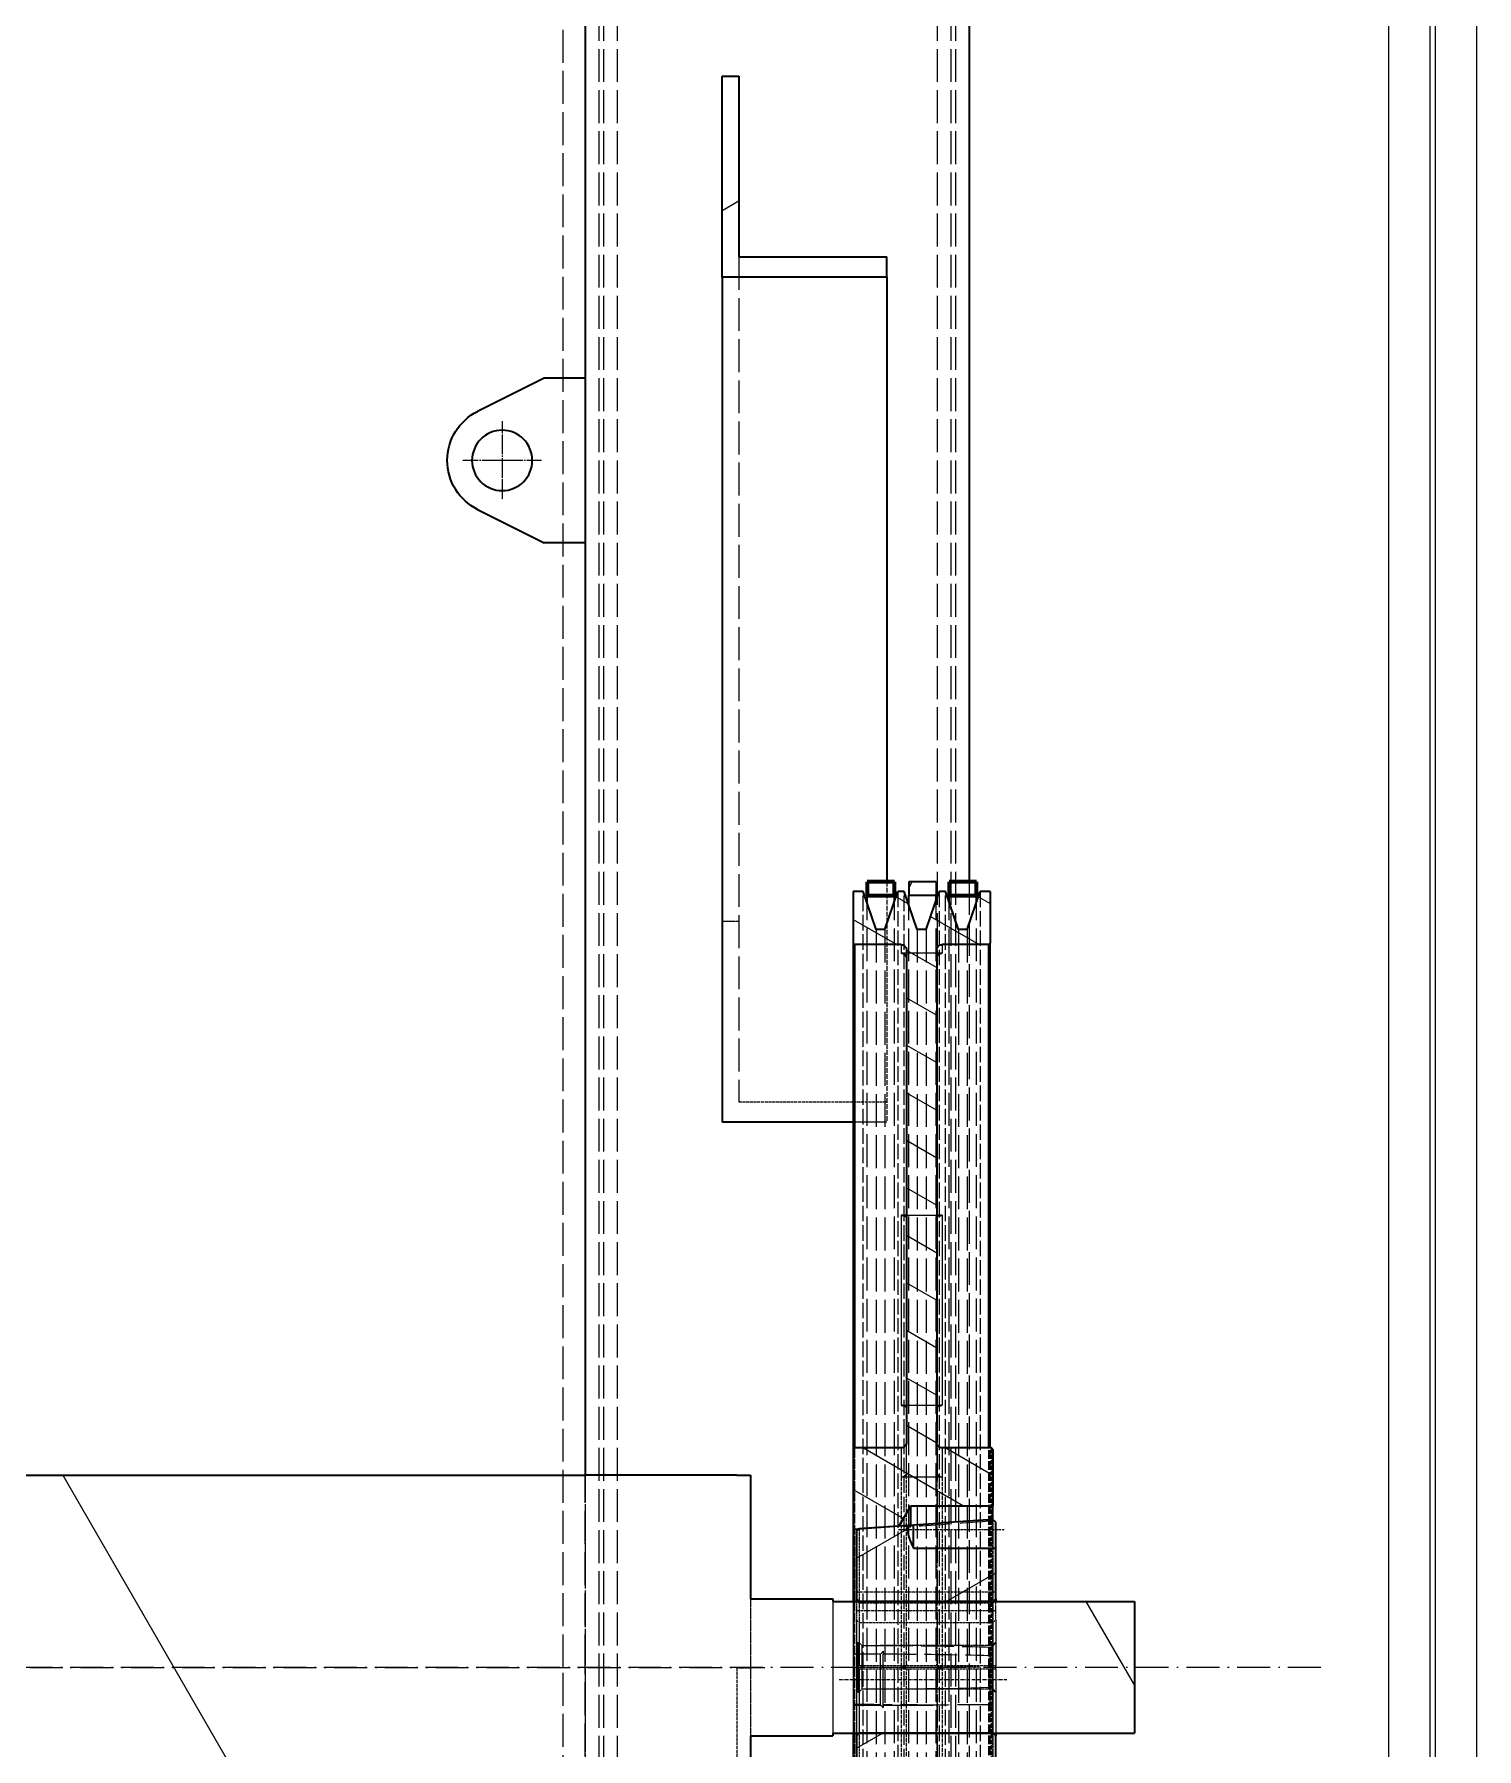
# Model space of a CAD drawing. Header units: millimetres. Extents: x 2376 to 31783, y 3878 to 24674.
# Drawn here: x 12939 to 13465, y 11640 to 12265 of the extents above; entities that cross this region are included whole.
import ezdxf

# ---------------------------------------------------------------- set-up
doc = ezdxf.new("R2010")
doc.units = ezdxf.units.MM
doc.linetypes.add('DASHDOT', pattern=[18.5, 12, -3, 0.5, -3])
doc.linetypes.add('DASHED', pattern=[15, 12, -3])

# ---------------------------------------------------------------- blocks, each defined once
blk = doc.blocks.new('A$C55E021B5')
at = {"color": 7, "lineweight": 35}
for p, q in [((580, 2140.5), (580, 1356.9)), ((720, 2070.5), (720, 1140.5)), ((670, 1577.38), (670, 1269.29))]:
    blk.add_line(p, q, dxfattribs=at)
at = {"color": 7, "linetype": 'DASHED', "lineweight": 13}
for p, q in [((585, 2140.5), (585, 0.5)), ((586.65, 2140.5), (586.65, 0.5)), ((591.64, 2140.5), (591.64, 0.5)), ((708.36, 2140.5), (708.36, 0.5)), ((713.35, 2140.5), (713.35, 0.5)), ((715, 2140.5), (715, 0.5)), ((728, 1070.5), (728, 2074.5)), ((720, 1070.5), (720, 1972.93)), ((720, 1968.48), (720, 172.52)), ((664, 1584.7), (664, 1276.61)), ((580, 1356.9), (580, 403.04)), ((592.04, 967.9), (592.04, 1350.23)), ((577.28, 967.91), (577.28, 1349.51)), ((587.28, 967.91), (587.28, 1349.26)), ((602.04, 967.9), (602.04, 1348.54)), ((607.19, 967.9), (607.19, 1349.77)), ((617.19, 967.9), (617.19, 1349)), ((580.73, 1339.5), (580.73, 801.5)), ((583.93, 1339.5), (583.93, 801.5)), ((595.73, 1339.5), (595.73, 801.5)), ((598.93, 1339.5), (598.93, 801.5)), ((610.73, 1339.5), (610.73, 801.5)), ((613.93, 1339.5), (613.93, 801.5)), ((720, 168.07), (720, 1070.5)), ((728, 66.5), (728, 1070.5))]:
    blk.add_line(p, q, dxfattribs=at)
at = {"color": 7, "lineweight": 35, "ltscale": 0.10987}
blk.add_line((664, 1650.62), (664, 1584.7), dxfattribs=at)
at = {"color": 7, "lineweight": 35, "ltscale": 0.01}
blk.add_line((670, 1650.62), (664, 1650.62), dxfattribs=at)
at = {"color": 7, "lineweight": 35, "ltscale": 0.122078}
blk.add_line((670, 1577.38), (670, 1650.62), dxfattribs=at)
at = {"color": 7, "lineweight": 13, "ltscale": 0.011547}
blk.add_line((670, 1601.66), (664, 1605.13), dxfattribs=at)
at = {"color": 7, "lineweight": 35, "ltscale": 0.012208}
blk.add_line((610, 1577.38), (610, 1584.7), dxfattribs=at)
at = {"color": 7, "lineweight": 35, "ltscale": 0.09}
blk.add_line((664, 1584.7), (610, 1584.7), dxfattribs=at)
at = {"color": 7, "lineweight": 35, "ltscale": 0.1}
blk.add_line((610, 1577.38), (670, 1577.38), dxfattribs=at)
at = {"color": 7, "lineweight": 35, "ltscale": 0.367477}
blk.add_line((610, 1577.38), (610, 1356.89), dxfattribs=at)
at = {"color": 7, "lineweight": 35, "ltscale": 0.025}
for p, q in [((720, 1540.5), (735, 1540.5)), ((720, 1480.5), (735, 1480.5))]:
    blk.add_line(p, q, dxfattribs=at)
at = {"color": 7, "linetype": 'DASHED', "lineweight": 13, "ltscale": 0.1}
blk.add_line((720, 1540.5), (720, 1480.5), dxfattribs=at)
at = {"color": 7, "lineweight": 35, "ltscale": 0.045137}
for p, q in [((735, 1540.5), (759.22, 1528.39)), ((759.22, 1492.61), (735, 1480.5))]:
    blk.add_line(p, q, dxfattribs=at)
at = {"color": 7, "linetype": 'DASHDOT', "lineweight": 13, "ltscale": 0.047667}
for p, q in [((750.28, 1524.8), (750.28, 1496.2)), ((735.98, 1510.5), (764.58, 1510.5))]:
    blk.add_line(p, q, dxfattribs=at)
at = {"color": 7, "lineweight": 35, "ltscale": 0.016666}
for p, q in [((577.28, 1356.9), (587.28, 1356.9)), ((607.19, 1356.89), (617.19, 1356.89)), ((577.28, 1351.9), (587.28, 1351.9)), ((607.19, 1351.89), (617.19, 1351.89))]:
    blk.add_line(p, q, dxfattribs=at)
at = {"color": 7, "lineweight": 35, "ltscale": 0.008333}
for p, q in [((577.28, 1356.9), (577.28, 1351.9)), ((587.28, 1356.9), (587.28, 1351.9)), ((592.04, 1356.89), (592.04, 1351.89)), ((602.04, 1356.89), (602.04, 1351.89))]:
    blk.add_line(p, q, dxfattribs=at)
at = {"color": 7, "lineweight": 140, "ltscale": 0.008333}
for p, q in [((577.28, 1351.9), (577.28, 1356.9)), ((587.28, 1356.9), (587.28, 1351.9))]:
    blk.add_line(p, q, dxfattribs=at)
at = {"color": 7, "lineweight": 140, "ltscale": 0.016666}
for p, q in [((577.28, 1356.9), (587.28, 1356.9)), ((607.19, 1356.89), (617.19, 1356.89)), ((587.28, 1351.9), (577.28, 1351.9)), ((617.19, 1351.89), (607.19, 1351.89))]:
    blk.add_line(p, q, dxfattribs=at)
at = {"color": 7, "lineweight": 35, "ltscale": 0.016667}
for p, q in [((592.04, 1356.89), (602.04, 1356.89)), ((592.04, 1351.89), (602.04, 1351.89))]:
    blk.add_line(p, q, dxfattribs=at)
at = {"color": 7, "lineweight": 13, "ltscale": 0.004374}
blk.add_line((602.04, 1354.62), (600.73, 1356.89), dxfattribs=at)
at = {"color": 7, "lineweight": 35, "ltscale": 0.008334}
for p, q in [((607.19, 1356.89), (607.19, 1351.89)), ((617.19, 1356.89), (617.19, 1351.89)), ((664.76, 1140.5), (659.76, 1140.5))]:
    blk.add_line(p, q, dxfattribs=at)
at = {"color": 7, "lineweight": 140, "ltscale": 0.008334}
for p, q in [((607.19, 1351.89), (607.19, 1356.89)), ((617.19, 1356.89), (617.19, 1351.89))]:
    blk.add_line(p, q, dxfattribs=at)
at = {"color": 7, "linetype": 'DASHED', "lineweight": 13, "ltscale": 0.146009}
blk.add_line((610, 1356.89), (610, 1269.29), dxfattribs=at)
at = {"color": 7, "lineweight": 35, "ltscale": 0.031333}
for p, q in [((572.33, 1353.3), (572.33, 1334.5)), ((622.33, 1353.3), (622.33, 1334.5))]:
    blk.add_line(p, q, dxfattribs=at)
at = {"color": 7, "lineweight": 35, "ltscale": 0.006083}
for p, q in [((572.33, 1353.3), (575.98, 1353.3)), ((618.68, 1353.3), (622.33, 1353.3))]:
    blk.add_line(p, q, dxfattribs=at)
at = {"color": 7, "lineweight": 13, "ltscale": 0.008252}
blk.add_line((576.61, 1351.45), (572.33, 1348.97), dxfattribs=at)
at = {"color": 7, "linetype": 'DASHED', "lineweight": 13, "ltscale": 0.471333}
for p, q in [((575.98, 1353.3), (575.98, 1070.5)), ((588.68, 1070.5), (588.68, 1353.3)), ((590.98, 1353.3), (590.98, 1070.5)), ((603.68, 1070.5), (603.68, 1353.3)), ((605.98, 1353.3), (605.98, 1070.5)), ((618.68, 1070.5), (618.68, 1353.3)), ((575.98, 1070.5), (575.98, 787.7)), ((588.68, 787.7), (588.68, 1070.5)), ((590.98, 1070.5), (590.98, 787.7)), ((603.68, 787.7), (603.68, 1070.5)), ((605.98, 1070.5), (605.98, 787.7)), ((618.68, 787.7), (618.68, 1070.5))]:
    blk.add_line(p, q, dxfattribs=at)
at = {"color": 7, "lineweight": 35, "ltscale": 0.024325}
for p, q in [((580.73, 1339.5), (575.98, 1353.3)), ((583.93, 1339.5), (588.68, 1353.3)), ((595.73, 1339.5), (590.98, 1353.3)), ((598.93, 1339.5), (603.68, 1353.3)), ((610.73, 1339.5), (605.98, 1353.3)), ((613.93, 1339.5), (618.68, 1353.3))]:
    blk.add_line(p, q, dxfattribs=at)
at = {"color": 7, "lineweight": 35, "ltscale": 0.003974}
blk.add_line((577.28, 1349.51), (577.28, 1351.9), dxfattribs=at)
at = {"color": 7, "lineweight": 35, "ltscale": 0.004389}
blk.add_line((587.28, 1349.26), (587.28, 1351.9), dxfattribs=at)
at = {"color": 7, "lineweight": 35, "ltscale": 0.003833}
for p, q in [((588.68, 1353.3), (590.98, 1353.3)), ((603.68, 1353.3), (605.98, 1353.3))]:
    blk.add_line(p, q, dxfattribs=at)
at = {"color": 7, "lineweight": 35, "ltscale": 0.002779}
blk.add_line((592.04, 1350.23), (592.04, 1351.89), dxfattribs=at)
at = {"color": 7, "lineweight": 35, "ltscale": 0.005583}
blk.add_line((602.04, 1348.54), (602.04, 1351.89), dxfattribs=at)
at = {"color": 7, "lineweight": 13, "ltscale": 0.008589}
blk.add_line((606.61, 1351.45), (602.15, 1348.87), dxfattribs=at)
at = {"color": 7, "lineweight": 35, "ltscale": 0.003532}
blk.add_line((607.19, 1349.77), (607.19, 1351.89), dxfattribs=at)
at = {"color": 7, "lineweight": 35, "ltscale": 0.004823}
blk.add_line((617.19, 1349), (617.19, 1351.89), dxfattribs=at)
at = {"color": 7, "lineweight": 13, "ltscale": 0.034078}
blk.add_line((594.1, 1344.22), (576.39, 1334), dxfattribs=at)
at = {"color": 7, "lineweight": 35, "ltscale": 0.005328}
for p, q in [((580.73, 1339.5), (583.93, 1339.5)), ((595.73, 1339.5), (598.93, 1339.5)), ((610.73, 1339.5), (613.93, 1339.5))]:
    blk.add_line(p, q, dxfattribs=at)
at = {"color": 7, "lineweight": 13, "ltscale": 0.030661}
blk.add_line((622.33, 1343.2), (606.39, 1334), dxfattribs=at)
at = {"color": 7, "linetype": 'DASHED', "lineweight": 13, "ltscale": 0.01}
blk.add_line((670, 1342.53), (664, 1342.53), dxfattribs=at)
at = {"color": 7, "lineweight": 35, "ltscale": 0.001178}
for p, q in [((572.83, 1334), (572.33, 1334.5)), ((621.83, 1334), (622.33, 1334.5)), ((571.33, 1150), (571.83, 1150.5)), ((622.33, 1150), (621.83, 1150.5))]:
    blk.add_line(p, q, dxfattribs=at)
at = {"color": 7, "lineweight": 35, "ltscale": 0.306667}
blk.add_line((572.33, 1150.5), (572.33, 1334.5), dxfattribs=at)
at = {"color": 7, "lineweight": 35, "ltscale": 0.028333}
for p, q in [((572.83, 1334), (589.83, 1334)), ((604.83, 1334), (621.83, 1334)), ((604.83, 1150.5), (621.83, 1150.5))]:
    blk.add_line(p, q, dxfattribs=at)
at = {"color": 7, "lineweight": 35, "ltscale": 0.305833}
for p, q in [((572.83, 1150.5), (572.83, 1334)), ((621.83, 1334), (621.83, 1150.5))]:
    blk.add_line(p, q, dxfattribs=at)
at = {"color": 7, "lineweight": 13, "ltscale": 0.00509}
for p, q in [((589.83, 1334), (589.83, 1330.95)), ((604.83, 1334), (604.83, 1330.95))]:
    blk.add_line(p, q, dxfattribs=at)
at = {"color": 7, "lineweight": 35, "ltscale": 0.299167}
for p, q in [((591.83, 1332), (591.83, 1152.5)), ((602.83, 1332), (602.83, 1152.5))]:
    blk.add_line(p, q, dxfattribs=at)
at = {"color": 7, "lineweight": 13, "ltscale": 0.02117}
for p, q in [((602.83, 1331.94), (591.83, 1325.59)), ((602.83, 1314.62), (591.83, 1308.27)), ((602.83, 1297.3), (591.83, 1290.95)), ((602.83, 1279.98), (591.83, 1273.63)), ((602.83, 1262.66), (591.83, 1256.31)), ((602.83, 1245.34), (591.83, 1238.99)), ((602.83, 1228.02), (591.83, 1221.67)), ((602.83, 1210.7), (591.83, 1204.35)), ((602.83, 1193.38), (591.83, 1187.03)), ((602.83, 1176.06), (591.83, 1169.7))]:
    blk.add_line(p, q, dxfattribs=at)
at = {"color": 7, "lineweight": 35, "ltscale": 0.3075}
blk.add_line((622.33, 1334.5), (622.33, 1150), dxfattribs=at)
at = {"color": 7, "linetype": 'DASHED', "lineweight": 13, "ltscale": 0.025}
for p, q in [((604.83, 1330.95), (589.83, 1330.95)), ((604.83, 1166.08), (589.83, 1166.08)), ((589.83, 1139.78), (604.83, 1139.78)), ((589.83, 1070.5), (604.83, 1070.5))]:
    blk.add_line(p, q, dxfattribs=at)
at = {"color": 7, "linetype": 'DASHED', "lineweight": 13, "ltscale": 0.09}
blk.add_line((664, 1276.61), (610, 1276.61), dxfattribs=at)
at = {"color": 7, "linetype": 'DASHED', "lineweight": 13, "ltscale": 0.020547}
blk.add_line((610, 1269.29), (622.33, 1269.29), dxfattribs=at)
at = {"color": 7, "lineweight": 35, "ltscale": 0.079453}
blk.add_line((622.33, 1269.29), (670, 1269.29), dxfattribs=at)
at = {"color": 7, "lineweight": 13, "ltscale": 0.11547}
for p, q in [((589.83, 1235.36), (589.83, 1166.08)), ((604.83, 1235.36), (604.83, 1166.08))]:
    blk.add_line(p, q, dxfattribs=at)
at = {"color": 7, "lineweight": 35, "ltscale": 0.003333}
for p, q in [((591.83, 1235.36), (589.83, 1235.36)), ((604.83, 1235.36), (602.83, 1235.36))]:
    blk.add_line(p, q, dxfattribs=at)
at = {"color": 7, "linetype": 'DASHED', "lineweight": 13, "ltscale": 0.018333}
blk.add_line((602.83, 1235.36), (591.83, 1235.36), dxfattribs=at)
at = {"color": 7, "linetype": 'DASHED', "lineweight": 13, "ltscale": 1.71661e-05}
blk.add_line((602.83, 1234.36), (602.83, 1234.35), dxfattribs=at)
at = {"color": 7, "linetype": 'DASHED', "lineweight": 13, "ltscale": 1.79291e-05}
blk.add_line((602.83, 1165.07), (602.83, 1165.08), dxfattribs=at)
at = {"color": 7, "lineweight": 13, "ltscale": 0.021177}
blk.add_line((602.83, 1158.74), (591.82, 1152.38), dxfattribs=at)
at = {"color": 7, "lineweight": 13, "ltscale": 0.033172}
blk.add_line((588.56, 1150.5), (571.33, 1140.55), dxfattribs=at)
at = {"color": 7, "linetype": 'DASHED', "lineweight": 13, "ltscale": 0.133333}
for p, q in [((571.83, 1070.5), (571.83, 1150.5)), ((621.83, 1150.5), (621.83, 1070.5)), ((571.83, 990.5), (571.83, 1070.5)), ((621.83, 1070.5), (621.83, 990.5))]:
    blk.add_line(p, q, dxfattribs=at)
at = {"color": 7, "lineweight": 35, "ltscale": 0.03}
blk.add_line((571.83, 1150.5), (589.83, 1150.5), dxfattribs=at)
at = {"color": 7, "linetype": 'DASHED', "lineweight": 13, "ltscale": 0.266666}
for p, q in [((572.33, 990.5), (572.33, 1150.5)), ((572.83, 990.5), (572.83, 1150.5)), ((621.83, 1150.5), (621.83, 990.5))]:
    blk.add_line(p, q, dxfattribs=at)
at = {"color": 7, "lineweight": 13, "ltscale": 0.070334}
blk.add_line((618.56, 1150.5), (582.02, 1129.4), dxfattribs=at)
at = {"color": 7, "linetype": 'DASHED', "lineweight": 13, "ltscale": 0.017863}
for p, q in [((589.83, 1150.5), (589.83, 1139.78)), ((604.83, 1150.5), (604.83, 1139.78)), ((571.33, 1065.18), (571.33, 1075.9))]:
    blk.add_line(p, q, dxfattribs=at)
at = {"color": 7, "linetype": 'DASHED', "lineweight": 13, "ltscale": 0.017363}
for p, q in [((591.83, 1152.5), (591.83, 1142.08)), ((602.83, 1142.08), (602.83, 1152.5))]:
    blk.add_line(p, q, dxfattribs=at)
at = {"color": 7, "lineweight": 35, "ltscale": 0.034333}
blk.add_line((571.33, 1150), (571.33, 1129.4), dxfattribs=at)
at = {"color": 7, "linetype": 'DASHED', "lineweight": 13, "ltscale": 0.265}
blk.add_line((622.33, 1150), (622.33, 991), dxfattribs=at)
at = {"color": 7, "lineweight": 35, "ltscale": 0.048552}
blk.add_line((622.33, 1150), (622.33, 1120.87), dxfattribs=at)
at = {"color": 7, "linetype": 'DASHED', "lineweight": 13, "ltscale": 0.11547}
for p, q in [((589.83, 1139.78), (589.83, 1070.5)), ((591.83, 1140.93), (591.83, 1071.65)), ((602.83, 1071.65), (602.83, 1140.93)), ((604.83, 1139.78), (604.83, 1070.5)), ((589.83, 1070.5), (589.83, 1001.22)), ((591.83, 1069.35), (591.83, 1000.07)), ((602.83, 1000.07), (602.83, 1069.35)), ((604.83, 1070.5), (604.83, 1001.22))]:
    blk.add_line(p, q, dxfattribs=at)
at = {"color": 7, "linetype": 'DASHED', "lineweight": 13, "ltscale": 0.001917}
for p, q in [((591.83, 1140.93), (591.83, 1142.08)), ((602.83, 1142.08), (602.83, 1140.93))]:
    blk.add_line(p, q, dxfattribs=at)
at = {"color": 7, "lineweight": 35, "ltscale": 0.075}
blk.add_line((659.76, 1140.5), (659.76, 1095.5), dxfattribs=at)
at = {"color": 7, "lineweight": 35, "ltscale": 0.091666}
for p, q in [((664.76, 1140.5), (719.76, 1140.5)), ((659.76, 1045.5), (659.76, 990.5))]:
    blk.add_line(p, q, dxfattribs=at)
at = {"color": 7, "lineweight": 35, "ltscale": 0.466666}
blk.add_line((999.76, 1140.5), (719.76, 1140.5), dxfattribs=at)
at = {"color": 7, "linetype": 'DASHED', "lineweight": 13, "ltscale": 0.233333}
blk.add_line((720, 1140.5), (720, 1000.5), dxfattribs=at)
at = {"color": 7, "lineweight": 13, "ltscale": 0.26943}
blk.add_line((910.41, 1140.5), (829.58, 1000.5), dxfattribs=at)
at = {"color": 7, "lineweight": 13, "ltscale": 0.035271}
blk.add_line((622.33, 1135.35), (604, 1124.77), dxfattribs=at)
at = {"color": 7, "lineweight": 35, "ltscale": 0.008295}
blk.add_line((571.33, 1124.42), (571.33, 1129.4), dxfattribs=at)
at = {"color": 7, "lineweight": 35, "ltscale": 0.05}
for p, q in [((601.33, 1129.4), (571.33, 1129.4)), ((600.32, 1113.98), (570.32, 1113.98)), ((659.76, 1095.5), (629.76, 1095.5)), ((659.76, 1045.5), (629.76, 1045.5))]:
    blk.add_line(p, q, dxfattribs=at)
at = {"color": 7, "lineweight": 35, "ltscale": 0.011715}
blk.add_line((601.33, 1122.37), (601.33, 1129.4), dxfattribs=at)
at = {"color": 7, "lineweight": 35, "ltscale": 0.014164}
blk.add_line((605.58, 1122.04), (601.33, 1129.4), dxfattribs=at)
at = {"color": 7, "linetype": 'DASHDOT', "lineweight": 13, "ltscale": 0.064356}
blk.add_line((605.72, 1120.81), (567.1, 1120.81), dxfattribs=at)
at = {"color": 7, "lineweight": 35, "ltscale": 0.002388}
blk.add_line((570.32, 1123.4), (571.32, 1124.42), dxfattribs=at)
at = {"color": 7, "lineweight": 35, "ltscale": 0.003135}
blk.add_line((570.32, 1121.52), (570.32, 1123.4), dxfattribs=at)
at = {"color": 7, "lineweight": 35, "ltscale": 0.012563}
for p, q in [((570.32, 1113.98), (570.32, 1121.52)), ((600.32, 1113.98), (600.32, 1121.52))]:
    blk.add_line(p, q, dxfattribs=at)
at = {"color": 7, "linetype": 'DASHED', "lineweight": 13, "ltscale": 0.077148}
for p, q in [((571.32, 1124.42), (571.32, 1078.13)), ((571.32, 1062.87), (571.32, 1016.58))]:
    blk.add_line(p, q, dxfattribs=at)
at = {"color": 7, "linetype": 'DASHED', "lineweight": 13, "ltscale": 0.000899887}
blk.add_line((571.33, 1123.88), (571.33, 1124.42), dxfattribs=at)
at = {"color": 7, "linetype": 'DASHED', "lineweight": 13, "ltscale": 0.079979}
blk.add_line((571.33, 1075.9), (571.33, 1123.88), dxfattribs=at)
at = {"color": 7, "lineweight": 35, "ltscale": 0.001388}
blk.add_line((600.32, 1121.52), (600.32, 1122.35), dxfattribs=at)
at = {"color": 7, "linetype": 'DASHED', "lineweight": 13, "ltscale": 0.001122}
blk.add_line((601.33, 1121.7), (601.33, 1122.37), dxfattribs=at)
at = {"color": 7, "lineweight": 35, "ltscale": 0.029736}
blk.add_line((620.12, 1121.09), (602.32, 1122.33), dxfattribs=at)
at = {"color": 7, "lineweight": 13, "ltscale": 0.035902}
blk.add_line((621.12, 1110.27), (602.47, 1121.04), dxfattribs=at)
at = {"color": 7, "lineweight": 35, "ltscale": 0.027986}
blk.add_line((622.33, 1120.87), (605.58, 1122.04), dxfattribs=at)
at = {"color": 7, "lineweight": 35, "ltscale": 0.002357}
for p, q in [((621.12, 1120.09), (620.12, 1121.09)), ((571.32, 1094.5), (570.32, 1095.5)), ((620.12, 1094.5), (621.12, 1095.5)), ((571.32, 1046.5), (570.32, 1045.5)), ((620.12, 1046.5), (621.12, 1045.5))]:
    blk.add_line(p, q, dxfattribs=at)
at = {"color": 7, "linetype": 'DASHED', "lineweight": 13, "ltscale": 0.069381}
for p, q in [((620.12, 1121.09), (620.12, 1079.46)), ((620.12, 1061.54), (620.12, 1019.91))]:
    blk.add_line(p, q, dxfattribs=at)
at = {"color": 7, "lineweight": 35, "ltscale": 0.040979}
for p, q in [((621.12, 1120.09), (621.12, 1095.5)), ((621.12, 1045.5), (621.12, 1020.91))]:
    blk.add_line(p, q, dxfattribs=at)
at = {"color": 7, "lineweight": 35, "ltscale": 0.043948}
for p, q in [((622.33, 1120.87), (622.33, 1094.5)), ((622.33, 1046.5), (622.33, 1020.13))]:
    blk.add_line(p, q, dxfattribs=at)
at = {"color": 7, "lineweight": 35, "ltscale": 0.030797}
for p, q in [((570.32, 1095.5), (570.32, 1113.98)), ((570.32, 1027.02), (570.32, 1045.5))]:
    blk.add_line(p, q, dxfattribs=at)
at = {"color": 7, "lineweight": 13, "ltscale": 0.034848}
blk.add_line((588.43, 1094.5), (570.32, 1104.95), dxfattribs=at)
at = {"color": 7, "lineweight": 35, "ltscale": 0.08}
blk.add_line((519.76, 1094.5), (519.76, 1046.5), dxfattribs=at)
at = {"color": 7, "lineweight": 35, "ltscale": 0.183334}
for p, q in [((629.76, 1094.5), (519.76, 1094.5)), ((629.76, 1046.5), (519.76, 1046.5))]:
    blk.add_line(p, q, dxfattribs=at)
at = {"color": 7, "lineweight": 13, "ltscale": 0.058957}
blk.add_line((537.45, 1094.5), (519.76, 1063.87), dxfattribs=at)
at = {"color": 7, "linetype": 'DASHED', "lineweight": 13, "ltscale": 0.084666}
for p, q in [((621.12, 1098.08), (570.32, 1098.08)), ((570.32, 1091.08), (621.12, 1091.08))]:
    blk.add_line(p, q, dxfattribs=at)
at = {"color": 7, "lineweight": 35, "ltscale": 0.001192}
for p, q in [((570.32, 1095.5), (570.32, 1094.78)), ((621.12, 1095.5), (621.12, 1094.78))]:
    blk.add_line(p, q, dxfattribs=at)
at = {"color": 7, "lineweight": 35, "ltscale": 0.000474167}
for p, q in [((570.32, 1094.5), (570.32, 1094.78)), ((621.12, 1094.78), (621.12, 1094.5))]:
    blk.add_line(p, q, dxfattribs=at)
at = {"color": 7, "lineweight": 35, "ltscale": 0.000709258}
for p, q in [((570.32, 1094.78), (570.64, 1094.5)), ((620.81, 1094.5), (621.12, 1094.78))]:
    blk.add_line(p, q, dxfattribs=at)
at = {"color": 7, "linetype": 'DASHED', "lineweight": 13, "ltscale": 0.005708}
for p, q in [((570.32, 1091.08), (570.32, 1094.5)), ((621.12, 1094.5), (621.12, 1091.08))]:
    blk.add_line(p, q, dxfattribs=at)
at = {"color": 7, "linetype": 'DASHED', "lineweight": 13, "ltscale": 0.001537}
for p, q in [((570.64, 1094.5), (571.32, 1093.88)), ((620.12, 1093.88), (620.81, 1094.5))]:
    blk.add_line(p, q, dxfattribs=at)
at = {"color": 7, "linetype": 'DASHED', "lineweight": 13, "ltscale": 0.001032}
for p, q in [((571.32, 1094.5), (571.32, 1093.88)), ((620.12, 1094.5), (620.12, 1093.88))]:
    blk.add_line(p, q, dxfattribs=at)
at = {"color": 7, "lineweight": 35, "ltscale": 0.081334}
for p, q in [((571.32, 1094.5), (620.12, 1094.5)), ((571.32, 1046.5), (620.12, 1046.5))]:
    blk.add_line(p, q, dxfattribs=at)
at = {"color": 7, "linetype": 'DASHED', "lineweight": 13, "ltscale": 0.081334}
for p, q in [((571.32, 1093.88), (620.12, 1093.88)), ((620.12, 1086.88), (571.32, 1086.88)), ((571.32, 1071.1), (620.12, 1071.1)), ((620.12, 1069.9), (571.32, 1069.9))]:
    blk.add_line(p, q, dxfattribs=at)
at = {"color": 7, "linetype": 'DASHED', "lineweight": 13, "ltscale": 0.031874}
blk.add_line((622.33, 1094.5), (622.33, 1075.38), dxfattribs=at)
at = {"color": 7, "lineweight": 35, "ltscale": 0.001667}
for p, q in [((629.76, 1095.5), (629.76, 1094.5)), ((570.32, 1046.5), (570.32, 1045.5)), ((621.12, 1046.5), (621.12, 1045.5)), ((629.76, 1046.5), (629.76, 1045.5))]:
    blk.add_line(p, q, dxfattribs=at)
at = {"color": 7, "linetype": 'DASHED', "lineweight": 13, "ltscale": 0.04}
for p, q in [((629.76, 1094.5), (629.76, 1070.5)), ((629.76, 1070.5), (629.76, 1046.5))]:
    blk.add_line(p, q, dxfattribs=at)
at = {"color": 7, "linetype": 'DASHED', "lineweight": 13, "ltscale": 0.041667}
for p, q in [((659.76, 1095.5), (659.76, 1070.5)), ((659.76, 1070.5), (659.76, 1045.5))]:
    blk.add_line(p, q, dxfattribs=at)
at = {"color": 7, "linetype": 'DASHED', "lineweight": 13, "ltscale": 0.005485}
for p, q in [((570.32, 1087.78), (570.32, 1091.08)), ((621.12, 1091.08), (621.12, 1087.78))]:
    blk.add_line(p, q, dxfattribs=at)
at = {"color": 7, "linetype": 'DASHED', "lineweight": 13, "ltscale": 0.027808}
for p, q in [((570.32, 1087.78), (570.32, 1071.1)), ((621.12, 1087.78), (621.12, 1071.1))]:
    blk.add_line(p, q, dxfattribs=at)
at = {"color": 7, "linetype": 'DASHED', "lineweight": 13, "ltscale": 0.002246}
for p, q in [((571.32, 1086.88), (570.32, 1087.78)), ((621.12, 1087.78), (620.12, 1086.88))]:
    blk.add_line(p, q, dxfattribs=at)
at = {"color": 7, "linetype": 'DASHED', "lineweight": 13, "ltscale": 0.026302}
for p, q in [((571.32, 1086.88), (571.32, 1071.1)), ((620.12, 1086.88), (620.12, 1071.1))]:
    blk.add_line(p, q, dxfattribs=at)
at = {"color": 7, "linetype": 'DASHED', "lineweight": 13, "ltscale": 0.002946}
for p, q in [((571.57, 1078.44), (570.32, 1079.69)), ((570.32, 1061.31), (571.57, 1062.56))]:
    blk.add_line(p, q, dxfattribs=at)
at = {"color": 7, "linetype": 'DASHED', "lineweight": 13, "ltscale": 0.000621756}
for p, q in [((571.57, 1077.86), (571.32, 1078.13)), ((571.32, 1062.87), (571.57, 1063.14))]:
    blk.add_line(p, q, dxfattribs=at)
at = {"color": 7, "linetype": 'DASHED', "lineweight": 13, "ltscale": 0.002388}
blk.add_line((572.31, 1074.85), (571.33, 1075.9), dxfattribs=at)
at = {"color": 7, "linetype": 'DASHED', "lineweight": 13, "ltscale": 0.000966644}
for p, q in [((571.57, 1078.44), (571.57, 1077.86)), ((571.57, 1063.14), (571.57, 1062.56))]:
    blk.add_line(p, q, dxfattribs=at)
at = {"color": 7, "linetype": 'DASHED', "lineweight": 13, "ltscale": 0.013229}
for p, q in [((571.57, 1078.44), (571.57, 1070.5)), ((571.57, 1070.5), (571.57, 1062.56))]:
    blk.add_line(p, q, dxfattribs=at)
at = {"color": 7, "linetype": 'DASHED', "lineweight": 13, "ltscale": 0.068234}
for p, q in [((571.57, 1078.44), (612.51, 1078.44)), ((571.57, 1062.56), (612.51, 1062.56))]:
    blk.add_line(p, q, dxfattribs=at)
at = {"color": 7, "linetype": 'DASHED', "lineweight": 13, "ltscale": 0.001642}
blk.add_line((611.33, 1076.37), (611.33, 1075.38), dxfattribs=at)
at = {"color": 7, "linetype": 'DASHED', "lineweight": 13, "ltscale": 0.002315}
blk.add_line((611.33, 1076.37), (612.31, 1075.38), dxfattribs=at)
at = {"color": 7, "linetype": 'DASHED', "lineweight": 13, "ltscale": 0.016862}
blk.add_line((611.33, 1065.26), (611.33, 1075.38), dxfattribs=at)
at = {"color": 7, "linetype": 'DASHED', "lineweight": 13, "ltscale": 0.006007}
blk.add_line((615.91, 1075.39), (612.31, 1075.38), dxfattribs=at)
at = {"color": 7, "linetype": 'DASHED', "lineweight": 13, "ltscale": 0.016866}
blk.add_line((612.31, 1065.26), (612.31, 1075.38), dxfattribs=at)
at = {"color": 7, "linetype": 'DASHED', "lineweight": 13, "ltscale": 0.01069}
blk.add_line((622.33, 1075.39), (615.91, 1075.39), dxfattribs=at)
at = {"color": 7, "linetype": 'DASHED', "lineweight": 13, "ltscale": 0.002457}
for p, q in [((620.12, 1079.46), (619.07, 1078.42)), ((619.07, 1062.58), (620.12, 1061.54))]:
    blk.add_line(p, q, dxfattribs=at)
at = {"color": 7, "linetype": 'DASHED', "lineweight": 13, "ltscale": 0.013207}
for p, q in [((619.07, 1070.5), (619.07, 1078.42)), ((619.07, 1062.58), (619.07, 1070.5))]:
    blk.add_line(p, q, dxfattribs=at)
at = {"color": 7, "linetype": 'DASHED', "lineweight": 13, "ltscale": 0.000447064}
for p, q in [((620.32, 1079.64), (620.12, 1079.46)), ((620.12, 1061.54), (620.32, 1061.36))]:
    blk.add_line(p, q, dxfattribs=at)
at = {"color": 7, "linetype": 'DASHED', "lineweight": 13, "ltscale": 0.000419417}
for p, q in [((620.57, 1079.61), (620.32, 1079.64)), ((620.32, 1061.36), (620.57, 1061.39))]:
    blk.add_line(p, q, dxfattribs=at)
at = {"color": 7, "linetype": 'DASHED', "lineweight": 13, "ltscale": 0.03046}
blk.add_line((620.32, 1079.64), (620.32, 1061.36), dxfattribs=at)
at = {"color": 7, "linetype": 'DASHED', "lineweight": 13, "ltscale": 0.030363}
blk.add_line((620.57, 1079.61), (620.57, 1061.39), dxfattribs=at)
at = {"color": 7, "linetype": 'DASHED', "lineweight": 13, "ltscale": 0.016855}
blk.add_line((622.33, 1075.38), (622.33, 1065.26), dxfattribs=at)
at = {"color": 7, "linetype": 'DASHDOT', "lineweight": 13}
for p, q in [((451.76, 1070.5), (1267.76, 1070.5)), ((1440.5, 1070.5), (654.5, 1070.5))]:
    blk.add_line(p, q, dxfattribs=at)
at = {"color": 7, "linetype": 'DASHED', "lineweight": 13, "ltscale": 0.002}
for p, q in [((570.32, 1069.9), (570.32, 1071.1)), ((621.12, 1071.1), (621.12, 1069.9))]:
    blk.add_line(p, q, dxfattribs=at)
at = {"color": 7, "linetype": 'DASHED', "lineweight": 13, "ltscale": 0.001666}
for p, q in [((570.32, 1071.1), (571.32, 1071.1)), ((571.32, 1069.9), (570.32, 1069.9)), ((620.12, 1071.1), (621.12, 1071.1)), ((621.12, 1069.9), (620.12, 1069.9))]:
    blk.add_line(p, q, dxfattribs=at)
at = {"color": 7, "linetype": 'DASHED', "lineweight": 13, "ltscale": 0.039}
for p, q in [((570.32, 1069.9), (570.32, 1046.5)), ((571.32, 1069.9), (571.32, 1046.5)), ((620.12, 1069.9), (620.12, 1046.5)), ((621.12, 1069.9), (621.12, 1046.5))]:
    blk.add_line(p, q, dxfattribs=at)
at = {"color": 7, "linetype": 'DASHED', "lineweight": 13, "ltscale": 0.015982}
blk.add_line((572.31, 1065.26), (572.31, 1074.85), dxfattribs=at)
at = {"color": 7, "linetype": 'DASHDOT', "lineweight": 13, "ltscale": 0.020001}
for p, q in [((576.28, 1070.51), (588.28, 1070.51)), ((606.19, 1070.5), (618.19, 1070.5))]:
    blk.add_line(p, q, dxfattribs=at)
at = {"color": 7, "linetype": 'DASHDOT', "lineweight": 13, "ltscale": 0.02}
blk.add_line((591.04, 1070.5), (603.04, 1070.5), dxfattribs=at)
at = {"color": 7, "linetype": 'DASHED', "lineweight": 13, "ltscale": 0.008334}
blk.add_line((664.76, 1070.36), (659.76, 1070.36), dxfattribs=at)
at = {"color": 7, "linetype": 'DASHED', "lineweight": 13, "ltscale": 0.099773}
blk.add_line((664.76, 1070.36), (664.76, 1010.5), dxfattribs=at)
at = {"color": 7, "linetype": 'DASHDOT', "lineweight": 13, "ltscale": 0.102}
blk.add_line((627.43, 1066.07), (566.23, 1066.07), dxfattribs=at)
at = {"color": 7, "linetype": 'DASHED', "lineweight": 13, "ltscale": 0.015517}
blk.add_line((571.33, 1055.87), (571.33, 1065.18), dxfattribs=at)
at = {"color": 7, "linetype": 'DASHED', "lineweight": 13, "ltscale": 0.013954}
blk.add_line((572.31, 1056.89), (572.31, 1065.26), dxfattribs=at)
at = {"color": 7, "linetype": 'DASHED', "lineweight": 13, "ltscale": 0.014016}
blk.add_line((611.33, 1056.85), (611.33, 1065.26), dxfattribs=at)
at = {"color": 7, "linetype": 'DASHED', "lineweight": 13, "ltscale": 0.014167}
blk.add_line((612.31, 1056.76), (612.31, 1065.26), dxfattribs=at)
at = {"color": 7, "linetype": 'DASHED', "lineweight": 13, "ltscale": 0.013846}
blk.add_line((622.33, 1065.26), (622.33, 1056.96), dxfattribs=at)
at = {"color": 7, "linetype": 'DASHED', "lineweight": 13, "ltscale": 0.002363}
blk.add_line((571.33, 1055.87), (572.31, 1056.89), dxfattribs=at)
at = {"color": 7, "linetype": 'DASHED', "lineweight": 13, "ltscale": 0.030414}
blk.add_line((611.33, 1056.76), (593.08, 1056.76), dxfattribs=at)
at = {"color": 7, "linetype": 'DASHED', "lineweight": 13, "ltscale": 0.00229}
blk.add_line((612.31, 1056.86), (611.33, 1055.9), dxfattribs=at)
at = {"color": 7, "linetype": 'DASHED', "lineweight": 13, "ltscale": 0.001587}
blk.add_line((611.33, 1056.85), (611.33, 1055.9), dxfattribs=at)
at = {"color": 7, "linetype": 'DASHED', "lineweight": 13, "ltscale": 0.002314}
blk.add_line((612.31, 1056.76), (611.33, 1055.78), dxfattribs=at)
at = {"color": 7, "linetype": 'DASHED', "lineweight": 13, "ltscale": 0.016697}
blk.add_line((622.33, 1056.76), (612.31, 1056.76), dxfattribs=at)
at = {"color": 7, "linetype": 'DASHED', "lineweight": 13, "ltscale": 0.017489}
blk.add_line((622.33, 1056.99), (622.33, 1046.5), dxfattribs=at)
at = {"color": 7, "linetype": 'DASHED', "lineweight": 13, "ltscale": 0.065504}
blk.add_line((571.33, 1016.56), (571.33, 1055.87), dxfattribs=at)
at = {"color": 7, "linetype": 'DASHED', "lineweight": 13, "ltscale": 0.000201416}
blk.add_line((611.33, 1055.78), (611.33, 1055.9), dxfattribs=at)
at = {"color": 7, "lineweight": 13, "ltscale": 0.018387}
blk.add_line((621.12, 1040.98), (611.57, 1046.5), dxfattribs=at)
at = {"color": 7, "lineweight": 35}
for points in [[(591.67, 1234.74), (591.51, 1234.9), (591.24, 1235.07)], [(603.41, 1235.07), (603.19, 1234.93), (602.98, 1234.74)], [(591.24, 1165.79), (591.49, 1165.63), (591.67, 1165.46)], [(591.67, 1165.46), (591.79, 1165.27), (591.83, 1165.07)], [(602.83, 1165.08), (602.87, 1165.27), (602.98, 1165.46)], [(602.98, 1165.46), (603.17, 1165.63), (603.42, 1165.79)], [(602.46, 1121.19), (602.46, 1120.44), (602.39, 1119.68), (602.28, 1119.08), (602.12, 1118.42), (601.87, 1117.6), (601.5, 1116.61), (601.02, 1115.48), (600.32, 1113.98)]]:
    blk.add_lwpolyline(points, dxfattribs=at)
at = {"color": 7, "linetype": 'DASHED', "lineweight": 13}
for points in [[(591.2, 1140.1), (591.42, 1140.24), (591.66, 1140.47)], [(591.2, 1070.18), (591.46, 1070.01), (591.66, 1069.81)], [(571.57, 1063.14), (583.71, 1062.84), (596.03, 1062.65), (604.3, 1062.58), (612.52, 1062.56)]]:
    blk.add_lwpolyline(points, dxfattribs=at)
at = {"color": 7, "lineweight": 35}
blk.add_circle((750.28, 1510.5), 11, dxfattribs=at)
for centre, radius, start, end in [((750.28, 1510.5), 20, 296.56505, 63.43495), ((589.83, 1332), 2, 360, 90.00001), ((604.83, 1332), 2, 90, 180.00001), ((589.83, 1328.96), 1.98, 67.35838, 89.98146), ((589.82, 1328.95), 2, 44.77846, 67.32644), ((589.8, 1328.93), 2.03, 22.3449, 44.75908), ((589.78, 1328.92), 2.05, 0.00026, 22.33804), ((604.87, 1328.92), 2.05, 157.66196, 179.99974), ((604.86, 1328.93), 2.03, 135.24092, 157.6551), ((604.84, 1328.95), 2, 112.67356, 135.22154), ((604.83, 1328.96), 1.98, 90.01854, 112.64162), ((589.84, 1231.6), 3.76, 78.46002, 90.14883), ((590.08, 1232.67), 2.66, 64.11057, 78.87839), ((604.58, 1232.68), 2.66, 101.15224, 115.9867), ((604.82, 1231.6), 3.76, 89.84984, 101.57513), ((589.84, 1162.32), 3.77, 78.46608, 90.14269), ((590.07, 1163.39), 2.67, 64.11765, 78.87093), ((604.58, 1163.39), 2.67, 101.12907, 115.88235), ((604.82, 1162.32), 3.77, 89.85731, 101.53392), ((589.83, 1152.5), 2, 269.99999, 0.00001), ((604.83, 1152.5), 2, 180, 270.00001), ((2887.96, 33303.23), 32262.09, 265.882234, 265.93387), ((601.19, 1105.94), 16.43, 86.03031, 93.01348), ((594.09, 1120.75), 8.38, 3.01621, 10.86448)]:
    blk.add_arc(centre, radius, start, end, dxfattribs=at)
at = {"color": 7, "linetype": 'DASHED', "lineweight": 13}
for centre, radius, start, end in [((589.82, 1141.55), 1.77, 270.13514, 294.41534), ((589.83, 1143.11), 3.33, 269.86979, 282.48554), ((589.72, 1141.75), 1.99, 294.59598, 317.82333), ((590.03, 1142.32), 2.51, 282.10552, 297.88229), ((589.47, 1141.98), 2.34, 317.80538, 339.39131), ((589.23, 1142.08), 2.59, 339.26276, 0.06409), ((591.07, 1140.95), 0.758, 320.9058, 358.63287), ((605.42, 1142.08), 2.59, 179.93591, 200.73724), ((603.58, 1140.95), 0.759, 181.38611, 219.07548), ((604.11, 1141.37), 1.43, 218.97949, 242.77375), ((605.18, 1141.98), 2.34, 200.60869, 222.19462), ((604.93, 1141.75), 1.99, 222.17667, 245.40402), ((604.63, 1142.32), 2.52, 242.12755, 257.88598), ((604.83, 1141.55), 1.77, 245.58466, 269.86486), ((604.82, 1143.11), 3.33, 257.52313, 270.12217), ((1347.83, 11578.02), 10482.94, 265.752037, 265.91644), ((604.82, 1104.89), 17.17, 87.47992, 101.74072), ((556.98, 1068.87), 17.07, 32.87753, 38.62397), ((612.49, -524.83), 1603.27, 89.76491, 89.99934), ((615.91, -822.51), 1897.9, 89.80616, 89.9998), ((619.58, 1070.31), 8.13, 79.038, 82.96456), ((589.83, 1073.83), 3.33, 269.87783, 282.47687), ((589.83, 1067.17), 3.33, 77.5228, 90.12312), ((590.03, 1073.04), 2.52, 282.11402, 297.87245), ((590.03, 1067.96), 2.52, 62.12638, 77.88897), ((590.55, 1072.09), 1.43, 297.22625, 321.02051), ((591.07, 1071.67), 0.759, 320.92452, 358.61389), ((591.07, 1069.33), 0.758, 1.36961, 39.09389), ((603.58, 1071.67), 0.759, 181.38611, 219.07548), ((603.58, 1069.33), 0.758, 140.90611, 178.63039), ((604.11, 1072.09), 1.43, 218.97949, 242.77375), ((604.11, 1068.91), 1.43, 117.21721, 141.02699), ((604.63, 1073.04), 2.52, 242.12755, 257.88598), ((604.63, 1067.96), 2.52, 102.11103, 117.87362), ((604.82, 1073.83), 3.33, 257.52313, 270.12217), ((604.82, 1067.17), 3.33, 89.87688, 102.4772), ((556.97, 1072.15), 17.09, 321.37836, 327.11848), ((612.5, 2667.24), 1604.67, 270.00049, 270.23456), ((619.57, 1070.74), 8.18, 277.04738, 280.94996), ((592.79, 2703.06), 1646.3, 269.28723, 270.01029), ((592.79, 2942.82), 1886.06, 270.00881, 270.56299), ((592.09, 3010.54), 1953.78, 270.59309, 270.88691)]:
    blk.add_arc(centre, radius, start, end, dxfattribs=at)
at = {"color": 7, "lineweight": 35}
for centre, ratio, start_param, end_param in [((589.82, 1234.35), 0.504948, 6.282503, 6.675991), ((604.84, 1234.35), 0.504401, 2.750569, 3.132309)]:
    blk.add_ellipse(centre, major_axis=(2.01, 0), ratio=ratio, start_param=start_param, end_param=end_param, dxfattribs=at)
at = {"color": 7, "linetype": 'DASHED', "lineweight": 13}
for centre, major_axis, ratio, start_param, end_param in [((635.42, 1068.46), (127.89, -1.8), 0.076774, 1.75197, 2.094593), ((635.03, 1063.31), (152.38, -1.52), 0.078624, 1.727756, 1.995786)]:
    blk.add_ellipse(centre, major_axis=major_axis, ratio=ratio, start_param=start_param, end_param=end_param, dxfattribs=at)
blk = doc.blocks.new('A$C598110FA')
for p, q in [((0, 9.5), (0, 2265.5)), ((0, 9.5), (0, 2265.5)), ((15, 9.5), (15, 2265.5))]:
    blk.add_line(p, q)
blk = doc.blocks.new('A$C35EA48DC')
for p, q in [((1085, 9.5), (1085, 2265.5)), ((1100, 9.5), (1100, 2265.5)), ((1100, 9.5), (1100, 2265.5))]:
    blk.add_line(p, q)
blk = doc.blocks.new('1')
at = {"color": 7}
for name, p in [('A$C35EA48DC', (12347.84, 10573.72)), ('A$C598110FA', (13449.84, 10573.72))]:
    blk.add_blockref(name, p, dxfattribs=at)
at = {"xscale": -1}
blk.add_blockref('A$C55E021B5', (13859.78, 10598.72), dxfattribs=at)

msp = doc.modelspace()

# ---------------------------------------------------------------- block references
msp.add_blockref('1', (0, 0))

doc.saveas('drawing.dxf')
